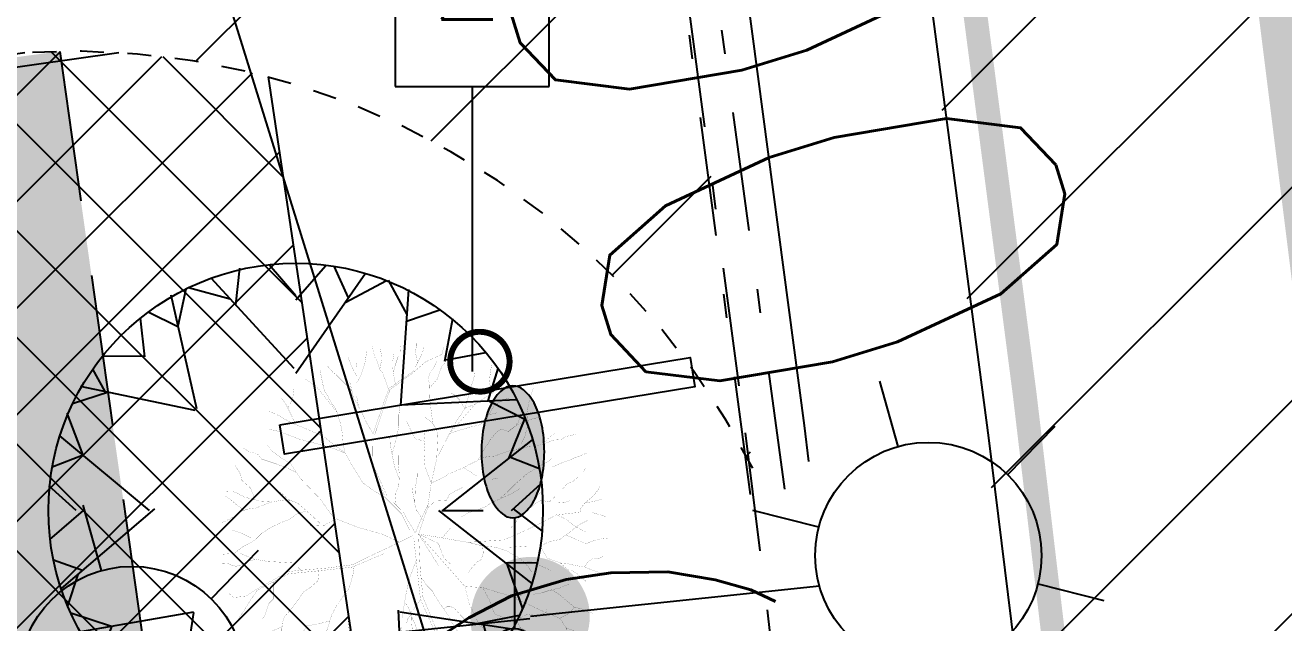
# Model space of a CAD drawing. Extents: x 352140 to 354978, y 6304672 to 6307963.
# Drawn here: x 352706.62 to 352711.91, y 6306050.21 to 6306052.72 of the extents above; entities that cross this region are included whole.
import ezdxf

# ---------------------------------------------------------------- set-up
doc = ezdxf.new("R2010")
doc.units = 0
for name, pattern in [('1-1', [2, 1, -1]), ('3-5', [8, 3, -5]), ('DASHDOT', [1, 0.5, -0.25, 0, -0.25]), ('DASHED', [19.049999999999997, 12.7, -6.35]), ('HIDDEN', [9.524999999999999, 6.35, -3.175]), ('JPG_DASHDOT', [1, 0.5, -0.25, 0, -0.25])]:
    doc.linetypes.add(name, pattern=pattern)
doc.layers.get('0').update_dxf_attribs({"linetype": 'CONTINUOUS'})
for name, color, linetype in [('00_Demarcacion Existente', 252, 'CONTINUOUS'), ('01_Dem Ext_Vereda HC', 1, 'CONTINUOUS'), ('02_Geo ext_Acotamiento', 7, 'CONTINUOUS'), ('03_Pav ext_Vereda HC', 42, 'CONTINUOUS'), ('03_S2_Pav ext_Borde vereda', 7, 'CONTINUOUS'), ('03_S3_Pav ext_Cota', 2, 'CONTINUOUS'), ('2-ACHURADO PAVIMENTO HORMIGON 3', 8, 'CONTINUOUS'), ('LE_proyección abajo', 4, 'HIDDEN'), ('Lot_ARBOL', 252, 'CONTINUOUS'), ('Lot_ET 2_ 3-PAV EXT SOLERAS PLINTO 15', 1, 'CONTINUOUS'), ('Lot_ET1_ 8-DEM EXT DEMARCACION CICLOVIA', 210, 'CONTINUOUS'), ('Lot_EXISTENTE', 252, 'CONTINUOUS'), ('Lot_jpg-SOLERAS', 7, 'DASHDOT'), ('Lot_SOLERAS', 2, 'DASHDOT'), ('Lot_TOPO-HATCH HORMIGON', 250, 'CONTINUOUS'), ('TOP-URB-SOLERAS', 2, 'JPG_DASHDOT'), ('Z-LIQU', 253, 'CONTINUOUS'), ('Z-LIQUIDAMBAR', 253, 'CONTINUOUS'), ('Z-LUM', 253, 'CONTINUOUS'), ('Z-Z', 253, 'CONTINUOUS')]:
    doc.layers.add(name, color=color, linetype=linetype)
doc.styles.add('JPG_2MM', font='simplex.shx', dxfattribs={"height": 1})
doc.styles.add('ROMANS', font='romans.shx', dxfattribs={"width": 0.75})
doc.dimstyles.new('Principal', dxfattribs={"dimscale": 0, "dimtxt": 2, "dimasz": 2, "dimexe": 1, "dimexo": 1, "dimtad": 1, "dimrnd": 0.05, "dimzin": 1, "dimtxsty": 'ROMANS', "dimcen": 2.5, "dimclrt": 2, "dimaunit": 2, "dimadec": 0, "dimazin": 0, "dimtfac": 1, "dimtmove": 0, "dimatfit": 3, "dimfxl": 1, "dimfxlon": 1, "dimarcsym": 0})

# ---------------------------------------------------------------- blocks, each defined once
blk = doc.blocks.new('Z')
for p, q in [((0.8098501961303555, 5.399038457788265), (-0.8098501961303555, 5.399038457788265)), ((-0.8098501961303555, 5.399038457788265), (-0.8098501961303555, 3)), ((0.8098501961303555, 3), (0.8098501961303555, 5.399038457788265)), ((-0.8098501961303555, 3), (0.8098501961303555, 3)), ((0, 3), (0, 0))]:
    blk.add_line(p, q)
at = {"style": 'ROMANS'}
blk.add_text('Z', height=0.9, rotation=359.9999999999772, dxfattribs=at).set_placement((-0.4369630977835186, 3.705847114517383))
blk = doc.blocks.new('LUM')
blk.add_hatch(color=256).paths.add_polyline_path([(0.3204053159853828, 2.089665035224243, 0.04871405071057859), (0.2929218240355723, 2.371085607001601, 0.06248870065298349), (0.2235772402154219, 2.580678380022271, 0.102973750598541), (0.1005806184099824, 2.742621493481837, 0.1809406009640845), (-0.0101864135269949, 2.784062766743801, 0.1809406009643186), (-0.1209534454642339, 2.742621493481666, 0.1029737505982769), (-0.2439500672694105, 2.580678380022275, 0.0624887006529927), (-0.3132946510896513, 2.371085607001325, 0.04871405071057102), (-0.3407781430394294, 2.089665035224243, 0.04871405071101282), (-0.3132946510892106, 1.808244463445209, 0.0624887006525511), (-0.2439500672694089, 1.598651690426208, 0.1029737505986113), (-0.1209534454639079, 1.436708576966614, 0.1809406009639757), (-0.0101864135269949, 1.395267303704685, 0.1809406009641173), (0.1005806184100136, 1.436708576966668, 0.1029737505985042), (0.2235772402154187, 1.598651690426207, 0.06248870065271414), (0.292921824035302, 1.808244463445683, 0.04871405071085048)])
at = {"layer": 'Z-LUM'}
blk.add_lwpolyline([(-0.3407781430394294, 2.089665035224243, 0.04871405071073633), (-0.3132946510895209, 1.808244463446783, 0.06248870065300504), (-0.2439500672694095, 1.598651690426209, 0.1029737505984953), (-0.1209534454640817, 1.436708576966765, 0.1809406009643281), (-0.0101864135269949, 1.395267303704685, 0.1809406009642764), (0.1005806184100919, 1.436708576966737, 0.1029737505984524), (0.2235772402154197, 1.598651690426209, 0.06248870065296548), (0.2929218240354743, 1.808244463446556, 0.04871405071069716), (0.3204053159853828, 2.089665035224243, 0.04871405071061646), (0.2929218240355311, 2.371085607001817, 0.06248870065292323), (0.2235772402154197, 2.580678380022277, 0.1029737505984261), (0.1005806184101488, 2.742621493481693, 0.1809406009644219), (-0.0101864135269949, 2.784062766743801, 0.180940600964125), (-0.1209534454641386, 2.742621493481749, 0.1029737505983399), (-0.2439500672694095, 2.580678380022277, 0.06248870065280226), (-0.3132946510895209, 2.371085607001987, 0.04871405071068735)], format="xyb", close=True, dxfattribs=at)
blk.add_lwpolyline([(0.006343172948604092, 1.395154062065473), (0.006343172948604092, 0.2300548864245116)], dxfattribs=at)
blk.add_circle((0, 0), 0.2301423181660601, dxfattribs=at)
blk = doc.blocks.new('LIQU')
at = {"layer": 'Z-LIQUIDAMBAR', "color": 9, "linetype": 'Continuous', "true_color": 0xbdbdbd}
for p, q in [((-0.6311246397672221, 2.162857381626964), (-0.5860171573003754, 2.550462940707803)), ((2.602115273475647e-06, 2.257812222465873), (-0.2800958309089765, 2.585624020546675)), ((2.602115273475647e-06, 2.215682892128825), (0.314958008704707, 2.574733840301633)), ((0.5539338118396699, 2.235580937936902), (0.4033063846873119, 2.569296613335609)), ((-0.01625664508901536, 1.492253880947828), (-0.8889917900087312, 2.444098835811019)), ((2.602115273475647e-06, 1.442611007019877), (0.734971955884248, 2.494743168354034)), ((0.521493965992704, 2.189146921038628), (0.9549882500432432, 2.419072913005948)), ((1.170720827649347, 2.060850396752357), (0.977177586988546, 2.423267494887114)), ((-1.040583970956504, 1.06972842849791), (-1.309409465873614, 2.265865817666054)), ((-1.236738338717259, 1.942516006529331), (-1.150618334184401, 2.332381397485733)), ((-0.6876833301503211, 2.224543945863843), (-1.127721161581576, 2.343533741310239)), ((1.10445168078877, 1.104449078440666), (1.189056392642669, 2.325538985431194)), ((-1.588396334787831, 1.61580004170537), (-1.633199710049666, 2.024000996723771)), ((-1.233786401920952, 1.929360749199986), (-1.552170878974721, 2.086788641288877)), ((1.165797437424771, 1.989867588505149), (1.517423974233679, 2.112197319045663)), ((1.570144622237422, 1.570142019540071), (1.651629614061676, 2.020016144961119)), ((-1.593508481164463, 1.620912188664079), (-2.03329463780392, 1.621614780277014)), ((1.585470575024374, 1.585467971861362), (2.000964860548265, 1.661342710256577)), ((-2.004095106152818, 1.250635491684079), (-2.133099464932457, 1.48788627423346)), ((2.025241001858376, 1.152293525636196), (2.129948246409185, 1.492400692775846)), ((-1.968624675180763, 1.243195354938507), (-2.34690777817741, 1.12068210914731)), ((-1.058279862278141, 1.052084969356656), (-2.264783112681471, 1.305364295840263)), ((1.10479249060154, 1.109398685395718), (2.324613537522964, 1.166240509599447)), ((2.03258151980117, 1.152634333819151), (2.418226113542914, 0.9571406152099371)), ((2.060711432946846, 1.153945142403245), (2.096145161427557, 1.155596759170294)), ((-2.234671259648167, 0.5811016112565994), (-2.404121871921234, 1.023362571373582)), ((2.24324914009776, 0.5472146365791559), (2.412872778833844, 0.9705580323934555)), ((-1.536614224198274, 0), (-2.479488017852418, 0.7848953604698181)), ((1.548170257708989, 0), (2.492281452636234, 0.743274625390768)), ((-2.236412011086941, 0.5825487431138754), (-2.560574524337426, 0.4553637839853764)), ((2.258171364315785, 0.5589594636112452), (2.56320658524055, 0.4403366968035698)), ((2.270471974974498, 0), (2.582596038933843, 0.2835851795971394)), ((-2.308244221727364, 0), (-2.59627041418571, 0.2602423317730427)), ((-2.234257044736296, 0), (-2.588458005920984, -0.3044165205210447)), ((-1.484260602039285, 0.0155461672693491), (-2.467066812794656, -0.8230975158512592)), ((1.5023601828143, 0), (2.484254072071053, -0.769690003246069)), ((1.537599911913276, 0), (1.972740569268353, 0)), ((2.288555865176022, 0.01642703078687191), (2.591677308198996, -0.2170800864696503)), ((-2.243348800344393, -0.6321968603879213), (-2.54726721404586, -0.5247316788882017)), ((2.205744336941279, -0.5513725150376558), (2.542196974274702, -0.5487928465008736)), ((2.219203700660728, -0.5619218870997429), (2.384999783709645, -1.037162745371461)), ((-2.292126541840844, -0.6738175973296165), (-2.398684645420872, -1.005095168948174)), ((1.078665490145795, -1.051256541162729), (1.134673641528934, -2.340178078040481)), ((-1.937946553574875, -1.221441205590963), (-2.366748149390332, -1.080508504062891)), ((-1.075194512843154, -1.071374803781509), (-2.26491419330705, -1.278314488008618)), ((-1.075876132352278, -1.075878735631704), (-1.257417626329698, -2.276582976803184)), ((1.094232631265186, -1.066823681816459), (2.272050186409615, -1.244846969842911)), ((1.910576869151555, -1.190212544053793), (2.35490890359506, -1.103788433596492)), ((-1.937909850967117, -1.221435962244868), (-2.064502325141802, -1.577896753326058)), ((1.976720178616233, -1.200206136330962), (2.06782649201341, -1.57735145650804)), ((2.602115273475647e-06, -1.433519253507257), (-0.7382909577572718, -2.483344392850995)), ((2.602115273475647e-06, -1.417034547775984), (0.8470354479504749, -2.444927267730236)), ((1.584941009175964, -1.55753206089139), (2.039324309793301, -1.595629347488284)), ((1.585161224589683, -1.56724775955081), (1.590158020029776, -2.057992840185761)), ((-1.631018527667038, -1.612633131444454), (-2.003717593848705, -1.653567004948854)), ((-1.630079989903606, -1.630082592368126), (-1.607691410346888, -2.044318502768874)), ((-1.209562692907639, -1.960054602473974), (-1.51318224251736, -2.107473174110055)), ((-1.205436273128726, -1.932768847793341), (-1.057530080783181, -2.376031264662743)), ((1.121340115088969, -2.033491238951683), (0.9914444078458473, -2.389988735318184)), ((1.119662282522768, -1.99479098059237), (1.43658389931079, -2.152365684509277)), ((-0.5401494069956243, -2.201589100062847), (-0.9968449707375839, -2.392442565411329)), ((-0.5611695043044165, -2.231480736285448), (-0.4472551530925557, -2.550861425697803)), ((2.602115273475647e-06, -2.245065938681364), (-0.2381237982772291, -2.578194370493293)), ((2.602115273475647e-06, -2.22674085944891), (0.2781767708947882, -2.573071736842394)), ((0.6226882482878864, -2.17267794534564), (0.504448234802112, -2.551364775747061)), ((0.6684039450483397, -2.22815128788352), (0.9819803830469027, -2.39388969540596))]:
    blk.add_line(p, q, dxfattribs=at)
blk.add_circle((2.602115273475647e-06, 0), 2.600755975387948, dxfattribs=at)
blk = doc.blocks.new('Lot_LET-TRANS')
blk.add_lwpolyline([(0.5605707543754761, -0.6810032520742482), (-0.3472007289910835, 0.8151421065011561), (-0.2403332033786683, 0.8799829267414623), (0.6674382799878913, -0.6161624318337147)], close=True)
at = {"const_width": 0.025}
blk.add_lwpolyline([(-0.1082411923800919, -0.0645046065950794, 0.9920949856396705), (0.1072037392552829, 0.06621448700647647, 0.9920949856396705)], format="xyb", close=True, dxfattribs=at)
blk = doc.blocks.new('Lot_LUMIN')
for p, q in [((0, 0.03750406878828016), (0, 0.06000000000062755)), ((-0.03247593846754171, 0.01875000818984063), (-0.05196151288691908, 0.03000001963812338)), ((0.03247066925393938, 0.01874694635921514), (0.05196152649006081, 0.02999999607277459)), ((-0.03247597248991951, -0.01874998854179921), (-0.05196154009900056, -0.02999997250731212)), ((0.03248120682548006, -0.01875306951990297), (0.05196149928377736, -0.03000004320631433)), ((0, -0.03750406878828016), (0, -0.06000000000051386))]:
    blk.add_line(p, q)
blk.add_circle((0, 0), 0.03750000000000001)
blk = doc.blocks.new('Lot_LUZ')
blk.add_line((0, 0), (1.222529417375085, 0))
at = {"const_width": 0.25}
blk.add_lwpolyline([(-0.125, 0, 1), (0.125, 0, 1)], format="xyb", close=True, dxfattribs=at)
at = {"xscale": 12.69999999999999, "yscale": 12.69999999999999, "zscale": 12.69999999999999, "rotation": 9.540000000000001}
blk.add_blockref('Lot_LUMIN', (1.692192944754197, 0.07893182849693403), dxfattribs=at)
blk = doc.blocks.new('Lot_Arbol-Existente')
at = {"const_width": 0.001}
for points in [[(-0.1955118868893351, 1.349056812529852), (-0.2133289901942135, 1.417583720541643), (-0.2472340806564262, 1.478581794343427), (-0.2540150891235271, 1.512469617012584), (-0.2472340806564262, 1.546357422175333), (-0.2268910311919399, 1.587022798874386), (-0.2286092548686156, 1.627573649325086)], [(0.211671968951805, 0.9194971867818822), (0.1867509906307987, 0.9973747929702768), (0.1392838832346115, 1.065150438309047), (0.1257218422368851, 1.1058158150081), (0.07825473484081158, 1.207479265509392), (0.02400659491399892, 1.295587590444029), (-0.02346053654582647, 1.343030521172977), (-0.0641466354751401, 1.404028594974989), (-0.09127069340661365, 1.458249097240696), (-0.1455188333334263, 1.526024742579011), (-0.1540232859114212, 1.635364195226202)], [(-0.03179953103017397, 1.355532643872721), (0.02400659491399892, 1.465026668776773), (0.05113065284569984, 1.546357422175333), (0.05113065284569984, 1.60735549597689), (0.05072531944847469, 1.639039569650777), (0.05072531944847469, 1.639039569650777)], [(0.2888871749830741, 1.207853578948061), (0.2342181220905104, 1.349808092709509), (0.2274370895597713, 1.41080616651152), (0.2003130316282977, 1.492136919909854), (0.1664079411661987, 1.526024742579011), (0.1257218422368851, 1.600577924440813), (0.111654218360286, 1.635141748210344)], [(0.2172666066581996, 1.441302084154358), (0.2613421800220976, 1.505692045476053), (0.3020282789514113, 1.553134993711637), (0.3338471162153382, 1.601131367505559), (0.3259162107709699, 1.589168180445085)], [(0.2937618723484547, 1.035832540454066), (0.3020282789514113, 1.119370940574299), (0.2884662620172094, 1.200701693972633), (0.2952472704840829, 1.315920270040351), (0.329152360946523, 1.444693971674269), (0.3562764188782239, 1.492136919909854), (0.3766194683425965, 1.539579868145438), (0.3775464195591667, 1.590671980942716)], [(-0.02254061811936481, 0.01562637144161272), (-0.1490933020016882, 0.26860285640646), (-0.2615846059741216, 0.5356335973438036), (-0.2897074139197002, 0.7886100823086508), (-0.3178302459286897, 1.0696950792194), (-0.4584443578468154, 1.336725820156971), (-0.6974883457015721, 1.491322565831751)], [(0.002993332574078522, 0.02840653275893601), (-0.07251775118004389, 0.1793518062722796), (-0.1791216638526976, 0.4057697077896592), (-0.2413072494989592, 0.5300775656778569), (-0.2679582216514973, 0.7342976354291295), (-0.2901673851645228, 0.9917925014181037), (-0.2990510265063904, 1.071704713281633), (-0.4545150507809694, 1.351397411036487), (-0.5078169950852498, 1.431309605392926), (-0.5167006604905282, 1.533419649022107), (-0.4811660229332801, 1.573375746200327)], [(0.3044704462522532, 1.35095048138237), (0.4037435503374809, 1.390473469408562), (0.4037435503374809, 1.390473469408562), (0.4715537071987228, 1.465026668776773), (0.5122398061279227, 1.471804222806895), (0.5122398061279227, 1.471804222806895), (0.5529259050572364, 1.492136919909854), (0.592589044495412, 1.519771912238411)], [(-0.3058045502064033, 0.9494994088868225), (-0.2268910311919399, 1.024485044103358), (-0.2133289901942135, 1.248144642208217), (-0.1929859407296135, 1.363363218275708), (-0.1590808743309253, 1.444693971674269), (-0.1455188333334263, 1.478581794343427)], [(0.5346678513807319, 1.001023276501883), (0.5800499870521207, 1.099038243471568), (0.6071740449839353, 1.173591442840006), (0.6478601439131353, 1.295587590444029), (0.6953272753726196, 1.336252967143082), (0.7088892923069352, 1.404028594974989), (0.7421956015356272, 1.449508104387405)], [(-0.8439635717239753, 0.9702645418376505), (-0.8439635717239753, 1.017707490073462), (-0.8575256127217017, 1.051595312742847), (-0.8643066211885753, 1.078705563875246), (-0.8846496706532889, 1.139703620170621), (-0.9049927201175478, 1.207479265509392), (-0.9388978105798742, 1.302365144473924), (-0.9672078718012926, 1.337913061062864)], [(-0.763633560537869, 1.124584312140996), (-0.7964964643275607, 1.200701693972633), (-0.8100584812616489, 1.221034391075364), (-0.823620522259148, 1.248144642208217), (-0.8439635717239753, 1.309142716010228), (-0.8643066211885753, 1.349808092709509), (-0.8643066211885753, 1.349808092709509)], [(-0.3831619924715142, 1.193762176384325), (-0.5252557887571356, 1.193924139942965), (-0.565941887686563, 1.23458951664179), (-0.6676571350094491, 1.268477321804539), (-0.7015622254717755, 1.288810018907498)], [(-0.6771002580575214, 0.7110603853575412), (-0.7157152401935036, 0.7232483802531533), (-0.7422483244008617, 0.83471328617361), (-0.75581034133495, 0.9160440395723981), (-0.8439635717239753, 0.9702645418376505), (-0.9253357695824889, 1.010929918536931), (-1.0473940904335, 1.078705563875246), (-1.108423238827299, 1.173591442840006), (-1.108423238827299, 1.173591442840006), (-1.131677734767322, 1.203335580887369)], [(0.1418947103894652, 0.6793458611666665), (0.3155903199487966, 0.8076030350412111), (0.4783347156657101, 0.9634869878077552), (0.6003930365168344, 1.044817741206089), (0.654641176443647, 1.126148494604422), (0.715670324837447, 1.207479265509392), (0.7699184647641459, 1.248144642208217)], [(0.6978310462872059, 0.5939935033891288), (0.7427943827690342, 0.7059395845401468), (0.8173855721603331, 0.9838196674040773), (0.8512906626224321, 1.07192799233917), (0.8851957290213477, 1.166813888809884), (0.8987577700189604, 1.23458951664179)], [(0.8511690531524891, 0.7893944697668758), (0.8784147205542467, 0.8686010913365863), (0.9123198110164594, 0.9431542907050243), (0.9462249014782174, 1.031262615639889), (0.986911000407872, 1.1058158150081), (1.014035058339573, 1.153258745737276), (1.052239749863588, 1.234513351569831), (1.048880878701652, 1.227369628079032)], [(-0.2929811000193467, 0.8213302595247569), (-0.369292377444026, 0.8143805890711064), (-0.4235405173708386, 0.8753786628731177), (-0.471007648830664, 0.9431542907050243), (-0.5455988382217356, 0.9973747929702768), (-0.6269710360801355, 1.058372866772743), (-0.6812191760070618, 1.1058158150081), (-0.7219052749362618, 1.119370940574299), (-0.7761534148630744, 1.126148494604422), (-0.8812601981126136, 1.129540382981986), (-0.9728029010419732, 1.153258745737276)], [(0.09074902653458139, 0.7872141133070727), (0.1664079411661987, 0.8686010913365863), (0.274904221019824, 0.9905972389406088), (0.308809311481582, 1.07192799233917), (0.3630574273452112, 1.132926066140953), (0.3766194683425965, 1.160036317273807)], [(0.9376605850122814, 1.00900673701608), (1.027597099336845, 1.051595312742847), (1.108969297195358, 1.092260689441673), (1.160778540082788, 1.129445961662441)], [(1.027597099336845, 1.051595312742847), (1.076430364215184, 1.075999509310805), (1.149655396124672, 1.038040169669785), (1.210684544518472, 1.024485044103358), (1.246804399314897, 1.030319200056738), (1.23605207783578, 1.028582462167378)], [(-1.052626344870077, 0.8330379876342704), (-1.094861197829573, 0.8618235373066909), (-1.149109337756386, 0.9499318622413284), (-1.176233395688087, 0.9702645418376505), (-1.2169194946174, 0.9973747929702768), (-1.290624172235994, 1.031895238182642)], [(-0.2542119007041492, 0.5181323427457301), (-0.3353873110453378, 0.5297229346706445), (-0.4438835668353249, 0.563610739833166), (-0.5184747562267376, 0.617831259605282), (-0.5727228961534365, 0.6584966363045623), (-0.6608761265424619, 0.7059395845401468), (-0.7897154317971626, 0.7466049612391998), (-0.9185547611152742, 0.8076030350412111), (-1.013488999971173, 0.8279357146375332), (-1.169452387220872, 0.8482684117402641), (-1.325415774470912, 0.8889337884395445), (-1.375625986985369, 0.9156254238237125)], [(-0.05102854095741804, 0.1363952685906042), (0.0172255864466706, 0.2857306569694629), (0.07147370231007244, 0.4822799864348326), (0.1460648917015988, 0.6720517618709891), (0.09181675177489979, 0.766937640835522), (0.08503574330779884, 0.8957113424694398)], [(0.3209002407515982, 0.253314671705084), (0.3562764188782239, 0.3128409081020891), (0.4444296492670219, 0.441614609736007), (0.5393638881229208, 0.5026126835380182), (0.6207360859813207, 0.5500556142669666), (0.6953272753726196, 0.5907210084726557), (0.7834804816982341, 0.7059395845401468), (0.8309476131579459, 0.766937640835522), (0.8919767615516321, 0.83471328617361), (0.9462249014782174, 0.8889337884395445)], [(1.04131684061656, 0.6613337535177379), (1.258151675978183, 0.83471328617361), (1.321533340730866, 0.9290285297863647), (1.32165760402313, 0.9288456492254227)], [(-0.8418941646982603, 0.7713086151406969), (-1.020270008438274, 0.7398273897028957), (-1.020270008438274, 0.7398273897028957), (-1.135547296759114, 0.7194947101065736), (-1.244043576612512, 0.726272264136469), (-1.305072725006085, 0.733049835672773), (-1.393225931331585, 0.733049835672773), (-1.427131021793798, 0.7398273897028957), (-1.474058923262874, 0.7463335080988145)], [(0.6986954857846968, 0.5961457149842317), (0.7834804816982341, 0.6110536880687505), (0.8648526795564067, 0.617831259605282), (0.9394438689480467, 0.6313863851719361), (1.054721157268659, 0.6652741903344577), (1.129312346659844, 0.7127171385700422), (1.22424658551563, 0.766937640835522), (1.271713716975682, 0.7804927664019488), (1.39744200009261, 0.8058716964540054)], [(1.225490133904714, 0.53788660449095), (1.27849472544267, 0.5907210084726557), (1.353085914834082, 0.6652741903344577), (1.386990981232771, 0.7059395845401468), (1.431326139217617, 0.7416496228863707), (1.428605281543128, 0.7470728066780339)], [(-1.204359099495036, 0.7237932511400231), (-1.264386626076771, 0.6991620130036154), (-1.345758823935284, 0.6720517618709891), (-1.427131021793798, 0.6517190647682582), (-1.517533620335598, 0.6526775727220411), (-1.549189342645036, 0.6381639392016041)], [(-0.4769506887646457, 0.5876473124233144), (-0.5591608551560512, 0.5771658829064563), (-0.7015622254717755, 0.5703883113699248), (-0.7015622254717755, 0.5703883113699248), (-0.8846496706532889, 0.5500556142669666), (-0.9117737526480596, 0.563610739833166), (-1.020270008438274, 0.5500556142669666), (-1.142328305225988, 0.5365004887005398), (-1.305072725006085, 0.4890575579715915), (-1.305072725006085, 0.4890575579715915), (-1.427131021793798, 0.5093902375679136), (-1.53562730164731, 0.5093902375679136)], [(-1.108836299300492, 0.5402199273439692), (-1.170969908233133, 0.5281509453534454), (-1.188932759135355, 0.5229144506572538), (-1.223700527147798, 0.4755024324049373), (-1.264386626076771, 0.441614609736007), (-1.332196782937899, 0.414504358602926), (-1.380314250095807, 0.3838154380587184), (-1.427131021793798, 0.3602838563376736), (-1.467817120723225, 0.3196184621319844)], [(0.8632888735777442, 0.3592199283032187), (0.9465139987599969, 0.4101698668071094), (1.013483116909129, 0.4410629420508485), (1.12166399822172, 0.4977002641708168), (1.162875761385408, 0.5234444935406373), (1.296813973620146, 0.554337568784149)], [(1.348328683590694, 0.4977002641708168), (1.425600748546344, 0.5388910311626205), (1.505312823877262, 0.5692527522321598)], [(-1.381506530797651, 0.3840321059356029), (-1.447474071258284, 0.4280594841695802), (-1.494941202718337, 0.4551697353022064), (-1.51528425218271, 0.4755024324049373), (-1.542408310114411, 0.4822799864348326), (-1.575880189845861, 0.4930931081228209)], [(1.091245638475812, 0.4817749507660665), (1.183481630935717, 0.4977002641708168), (1.353480144962418, 0.4977002641708168), (1.425600748546344, 0.4977002641708168), (1.461661026275351, 0.5028491100449628)], [(1.291662512248422, 0.4977002641708168), (1.348328683590694, 0.4616583430531591), (1.441055156724929, 0.4307652503030113), (1.497721328067428, 0.4204675585549467), (1.553008407569791, 0.4137263304694443)], [(-0.2059762502179865, -0.004213197504213895), (-0.3625113689770387, 0.05529350483425333), (-0.4913506982950366, 0.08240375596687954), (-0.6947811929412637, 0.1162915786362646), (-0.769372382332449, 0.1162915786362646), (-0.8778686621859606, 0.1298467042029188), (-0.9388978105798742, 0.1366242582323594), (-0.9660218685116888, 0.1705120809017444), (-1.027051016905489, 0.2315101547037557), (-1.155890346223373, 0.2925082109993582), (-1.264386626076771, 0.3467287307712468), (-1.325415774470912, 0.3738389819041004), (-1.400006963861983, 0.3873941074705272), (-1.53562730164731, 0.3873941074705272), (-1.598225250068708, 0.4131892600098581)], [(0.002993332574078522, 0.02840653275893601), (0.1876314932634386, 0.1201138100825574), (0.3234095423504186, 0.2558226950886819), (0.5788015555503989, 0.3624511022355819), (0.8632888735777442, 0.3592199283032187), (1.241527691949045, 0.2267422172296847), (1.383771350962434, 0.02317888972038418), (1.542179046823662, -0.0576002134994269), (1.60036965647771, -0.07052487421606202)], [(0.02525976815331887, 0.002912693252710596), (0.2037955541741212, 0.1071891493661496), (0.3331079692717367, 0.2396668604396837), (0.572335921560807, 0.3462952850929923), (0.8471248126668343, 0.3462952850929923), (1.231829265027841, 0.2170487129387766), (1.374072924041343, 0.02317888972038418), (1.46459160739073, -0.08021836100078872), (1.529247826970959, -0.2191584024326403), (1.590671205493322, -0.238545393507593)], [(1.234475662624845, 0.229212182388892), (1.368934577204413, 0.2762998565779071), (1.404994854932852, 0.3020440859477276), (1.48226691988873, 0.3277883328239568), (1.502872789438925, 0.34323487044594), (1.565848430338974, 0.3589316881273135), (1.595599262573273, 0.3638302539416145)], [(0.4829925232955929, 0.1392771750413431), (0.5859111011563982, 0.1784717849727713), (0.6889404970339683, 0.1990671684689005), (0.7713640233616843, 0.2145137060906563), (0.8589390110605564, 0.219662551964575)], [(1.404994854932852, 0.3020440859477276), (1.48226691988873, 0.2865975483257444), (1.508024250810649, 0.2865975483257444), (1.577908429458034, 0.2974084784618753), (1.578215881759775, 0.2956566159195972)], [(-0.9329429231652284, 0.1359629419230259), (-1.094861197829573, 0.1230691326661599), (-1.223700527147798, 0.1366242582323594), (-1.311853733473185, 0.1162915786362646), (-1.447474071258284, 0.08240375596687954), (-1.481379161720611, 0.08918130999700224), (-1.569532392109295, 0.08918130999700224), (-1.664466606902124, 0.09595888153330634), (-1.664466606902124, 0.09595888153330634)], [(-1.223700527147798, 0.1366242582323594), (-1.230481535615013, 0.08240375596687954), (-1.271167634544099, 0.06207105886414865), (-1.311853733473185, 0.02818325370139974), (-1.386444922864712, -0.01925969453418475), (-1.406787972329312, -0.03959239163691564), (-1.454255103788796, -0.1344782706014485), (-1.501722211185211, -0.1819212188370329), (-1.562751359579124, -0.2090314699701139), (-1.650904589968036, -0.256474418205471)], [(-0.8559865728806244, 0.01935774212597607), (-0.9108234662536461, 0.03970971554190328), (-0.9272086213733246, 0.05335706582764033), (-0.9545171971971058, 0.06700439860696861), (-0.9982109522035216, 0.07792226132937685), (-1.033712093555323, 0.09156961161534127), (-1.061020693442515, 0.1079464144520443), (-1.172985900039976, 0.1679947031905158)], [(0.259795885744893, 0.1645602512842288), (0.354094930352403, 0.17332293909908), (0.4262155098730318, 0.1424298463487048), (0.5189419830073803, 0.1372810004745588), (0.6013655093347552, 0.1475786922228508), (0.6786375502273359, 0.1475786922228508)], [(0.6889404970339683, 0.1990671684689005), (0.8434846028821994, 0.157876383970688), (0.925908129209688, 0.1424298463487048), (1.018634602344036, 0.1424298463487048), (1.090755181864779, 0.1321321546008676)], [(1.280404341182816, 0.1711062744025185), (1.312268405861914, 0.1784717849727713), (1.379237499947635, 0.1887694767210633), (1.425600748546344, 0.1939183225945271), (1.47196397308187, 0.1939183225945271), (1.533781605795866, 0.1836206308469173), (1.554387499409358, 0.1836206308469173)], [(1.379237499947635, 0.1887694767210633), (1.435903671289907, 0.17332293909908), (1.513175736245785, 0.1475786922228508), (1.544084552602726, 0.1321321546008676), (1.598616516627885, 0.1282667469110947)], [(-1.434709055640724, 0.08559338513828152), (-1.562751359579124, 0.007850556598896219), (-1.647362166231346, -0.01253826099400612), (-1.644288509056537, -0.01179759632077548)], [(-0.02254061811936481, 0.01562637144161272), (-0.5319973814304149, -0.03947416963023898), (-0.8124108196877842, -0.1647014736599886), (-0.9138369697293456, -0.3137815950040022), (-1.051060553350453, -0.5284569683390146), (-1.253912853433576, -0.689463507093933), (-1.41500142485927, -0.8206540110757032)], [(-0.6666340867598137, 0.03656491831338826), (-0.7305868080654818, 0.03425079293378985), (-0.8179742699519466, 0.02606238276234762), (-0.8643988801343312, 0.01787397259067802), (-0.9490554868449408, -0.001232300302945077), (-0.9599789316123406, -0.006691222911058503), (-1.047366393498805, -0.01487963308250073), (-1.153869889744215, -0.03944484609064602)], [(-0.5584284968381326, 0.09357769793678017), (-0.5862849371511629, 0.06884863040068012), (-0.6337520445472364, 0.04851593329772186), (-0.7083432339386491, 0.02140568216532301), (-0.73546729187035, 0.007850556598896219), (-0.8439635717239753, -0.02603726607048884), (-0.8439635717239753, -0.02603726607048884)], [(-0.5336269142617311, -0.04020188797539959), (-0.5640044257573891, -0.01760910313964814), (-0.6213524566439901, 0.01787397259067802), (-0.6466766989366306, 0.04381845321790934), (-0.6615930279955364, 0.03839709675389713), (-0.6950856426502696, 0.06700439860696861), (-0.7278559528893993, 0.07519280877863821)], [(0.02525976815331887, 0.002912693252710596), (0.1062213475238423, -0.02949828982468716), (0.1988184707416849, -0.07136612833119216), (0.2640929529571849, -0.1037318784572108)], [(0.1325402453381912, -0.0636429668998062), (0.2150052326825289, -0.006886701502480719), (0.2716714040250281, 0.008559836119502506), (0.3643978771591492, 0.02400637374148573), (0.4159125871298102, 0.02915521961517697), (0.436518456679778, 0.02915521961517697)], [(0.2716714040250281, 0.008559836119502506), (0.4004581789512258, 0.003410990245356516), (0.4983360893937743, -0.01203554737617196), (0.5292449298140127, -0.01203554737617196)], [(0.7971213783466737, -0.07897054373756873), (0.8177272478969826, -0.001737855628334728), (0.8434846028821994, 0.01885752786733974), (0.9207566678380772, 0.05489946649186095), (0.9619684310018783, 0.07549484998730804)], [(1.459837851839893, -0.01561078961003659), (1.549236013974223, 0.003410990245356516), (1.602367755393743, -0.006980871094583563), (1.62135661755849, -0.006886701502480719)], [(-0.8011136142728219, -0.1596563567570684), (-0.8982117116506743, -0.1751436473007288), (-0.9592408600444742, -0.1615885217345294), (-1.067737139897872, -0.1480333961681026), (-1.067737139897872, -0.1480333961681026), (-1.169452387220872, -0.1344782706014485), (-1.237262544081887, -0.1073680194688222), (-1.379663914397497, -0.0870353223656366), (-1.501722211185211, -0.08025776833596865), (-1.64330667098136, -0.1025079234038913), (-1.64438620161468, -0.08662436461895595)], [(0.01762193415152069, -0.02359086007777478), (-0.2764302591143633, -0.03785796117995233), (-0.5133849211358665, -0.06068532994595444), (-0.7903078237461614, -0.1748221912828285), (-1.041536874594499, -0.5457669774978058), (-1.232813540496295, -0.6969983087030869), (-1.261362294087007, -0.8282557053676101), (-1.227103784965379, -0.9138583469934929), (-1.261362294087007, -1.03370204176872)], [(0.01762193415152069, -0.02359086007777478), (-0.4237770602604769, -0.4136455780637789), (-0.4340800070673367, -0.5629621259149644), (-0.5010491252163547, -0.784362516001238), (-0.6452902842577259, -1.098442166832001), (-0.6916535087933653, -1.211716793565529), (-0.7740770351207402, -1.268354098178861), (-0.7946829287342325, -1.324991402792421), (-0.8410461532695308, -1.391926416660453)], [(-0.3490949622449762, -0.04485822005017326), (-0.4167595089037377, -0.09381289390239544), (-0.4642266162999249, -0.1412558421382073), (-0.5049127152293522, -0.1615885217345294), (-0.6134089950827502, -0.2361417211027401), (-0.5930659456183776, -0.2632519722353663), (-0.5930659456183776, -0.2903622233684473), (-0.6066279866156492, -0.3242500460373776), (-0.6676571350094491, -0.3784705483028574), (-0.71512424240575, -0.4259134965386693), (-0.7490293328680764, -0.4530237476712955)], [(0.01762193415152069, -0.02359086007777478), (-0.2486270848620507, -0.1922451704708692)], [(0.01762193415152069, -0.02359086007777478), (-0.06317416265699194, -0.1922451704708692), (-0.09408297901393325, -0.2025428622189338), (-0.1868094280848709, -0.2385847833363641), (-0.1868094280848709, -0.2385847833363641), (-0.2383241380553045, -0.2952221054565598)], [(0.01762193415152069, -0.02359086007777478), (-0.0528712158501321, -0.4393898074338267), (-0.0322653222366398, -0.743171749009889), (0.03985525728387529, -0.907934834482603), (0.117127298176456, -1.067549074081626), (0.1789449549539768, -1.185972546688845), (0.1892478776973121, -1.283800635800844), (0.1995508245039446, -1.381628724912389), (0.1995508245039446, -1.47945679651707), (0.1634905467753924, -1.603029114998662)], [(0.01762193415152069, -0.02359086007777478), (0.2356111262960212, -0.09956592723347057), (0.4468214034867515, -0.1304590199838458), (0.6528802193051888, -0.176798632848886), (0.8640904964956917, -0.2849244137087226), (1.111361051414974, -0.5011759579213049), (1.204087524549323, -0.6453436598983444), (1.271056642698341, -0.7071298278922313), (1.389540446754268, -0.7689159783794821)], [(0.2356111262960212, -0.09956592723347057), (0.2974287590099038, -0.1665009411017309), (0.3025802444451529, -0.2591801843389021), (0.3489434689807922, -0.2849244137087226), (0.3798522853376198, -0.3364128724481361), (0.4107611016945611, -0.3981990404422504)], [(0.4468214034867515, -0.1304590199838458), (0.5807596157213766, -0.07897054373756873), (0.6992434438406008, -0.06867285198950412), (0.7971213783466737, -0.07897054373756873), (0.8589390110605564, -0.07382169786387749), (0.910453721031331, -0.06867285198950412)], [(0.6528802193051888, -0.176798632848886), (0.8640904964956917, -0.187096324597178), (0.9207566678380772, -0.1613520952271301), (0.9516654841951322, -0.140756711731683), (0.9671198923736029, -0.1201613282357812), (0.9980287087305442, -0.07897054373756873)], [(0.9480979534203016, -0.1431338543434322), (1.095906643236503, -0.1253101741096998), (1.131966945028466, -0.1201613282357812), (1.286511050876697, -0.1150124823618626), (1.322571328605477, -0.1047147731071618), (1.374086038575911, -0.1201613282357812), (1.415297801739712, -0.1510544034797476), (1.446206618096653, -0.1665009411017309), (1.47196397308187, -0.176798632848886)], [(-1.128588796368149, -0.1399239743645921), (-1.176233395688087, -0.1615885217345294), (-1.325415774470912, -0.2225865955363133), (-1.366101873399884, -0.2225865955363133), (-1.406787972329312, -0.2429192751326354), (-1.494941202718337, -0.3039173489348741), (-1.494941202718337, -0.3039173489348741), (-1.611304232184466, -0.3259413207529178), (-1.611603457767842, -0.3245465277975654)], [(-0.902836926605687, -0.17411634524683), (-0.9490554868449408, -0.200483439412892), (-0.9736332074927532, -0.227778104971776), (-0.984556652260153, -0.2523433179799213), (-0.9954800729640283, -0.2687201208166243), (-0.9954800729640283, -0.282367471102134), (-1.011865228083707, -0.2987442739390644)], [(0.4468214034867515, -0.1304590199838458), (0.4828816812153036, -0.212840553966771), (0.5240934443789911, -0.2797755678345766), (0.5756081543495384, -0.4033478863159417), (0.5034875748287959, -0.5166224955428333), (0.4777302198435791, -0.568110971788883), (0.4777302198435791, -0.6401948140241984), (0.4880331666504389, -0.6865344443965569)], [(1.245344981199196, -0.1163839856415052), (1.322571328605477, -0.1819474787232593), (1.425600748546344, -0.2179893998406897), (1.477115434453708, -0.2591801843389021), (1.513175736245785, -0.2797755678345766), (1.567776909607005, -0.3186317185643475)], [(-1.313796329782576, -0.2178356071792678), (-1.325415774470912, -0.2903622233684473), (-1.379663914397497, -0.3310276000672729), (-1.461036112256011, -0.3852481198393889), (-1.508503219652425, -0.4259134965386693), (-1.576645755136042, -0.4593426094686492)], [(-0.5978697792852472, -0.2254639517361738), (-0.6744381434765501, -0.2768070978017931), (-0.7219052749362618, -0.2971397949047514), (-0.7897154317971626, -0.3445827256336997), (-0.8371825632567607, -0.3716929942729621), (-0.8643066211885753, -0.3784705483028574), (-0.9346296237802107, -0.3879162545654253)], [(-0.01608155307644665, -0.2223885377413808), (0.07076407364093029, -0.2952221054565598), (0.1583390613403708, -0.3827525028204946), (0.1943993631324474, -0.4393898074338267), (0.2150052326825289, -0.5063248037949961), (0.2459140490394702, -0.5835575094108663), (0.2819743508315469, -0.6401948140241984), (0.3077317058168774, -0.6968321361443941), (0.354094930352403, -0.7998090711298573), (0.4004581789512258, -0.8770417592390913)], [(1.075300773686536, -0.4136455780637789), (1.018634602344036, -0.3776036394397124), (0.9928772473588197, -0.357008255944038), (0.8640904964956917, -0.2849244137087226), (0.9928772473588197, -0.357008255944038), (0.8640904964956917, -0.2849244137087226)], [(0.8640904964956917, -0.2849244137087226), (0.9156051824030556, -0.449687499181664), (0.9207566678380772, -0.4754317285514844), (0.9362110760166615, -0.537217896545144), (0.9619684310018783, -0.5732598176628017), (1.018634602344036, -0.614450584654378), (1.039240471894345, -0.6865344443965569)], [(1.075300773686536, -0.4136455780637789), (1.147421353207051, -0.3673059476921026), (1.188633116370625, -0.3261151807002989), (1.204087524549323, -0.2952221054565598), (1.204087524549323, -0.2952221054565598)], [(-0.9888359508181566, -0.4311115308657918), (-1.10164220629656, -0.4326910505683372), (-1.169452387220872, -0.4123583709720151), (-1.169452387220872, -0.4123583709720151), (-1.264386626076771, -0.4259134965386693), (-1.359320864932897, -0.4259134965386693), (-1.447474071258284, -0.4259134965386693), (-1.505154563212841, -0.4230446809942805), (-1.623780507972697, -0.4191359250019104)], [(-1.251095555147458, -0.4240157393378468), (-1.305072725006085, -0.4259134965386693), (-1.366101873399884, -0.4801339988039217), (-1.366101873399884, -0.4801339988039217), (-1.481379161720611, -0.541132072605933), (-1.481379161720611, -0.541132072605933), (-1.540386377431901, -0.5648756187922572)], [(-0.4237770602604769, -0.4136455780637789), (-0.5680182433653727, -0.449687499181664), (-0.7534711655706587, -0.537217896545144), (-0.8925608632403055, -0.743171749009889), (-0.9286211409689713, -0.7534694407577263), (-0.9749843895677941, -0.7792136701275467), (-1.078013785445364, -0.8409998381212063)], [(0.5756081543495384, -0.4033478863159417), (0.5756081543495384, -0.4033478863159417), (0.611668456141615, -0.4702828826773384), (0.6322743256918102, -0.5114736496689147), (0.658031680677027, -0.5578132800410458), (0.6683346274835458, -0.6041528929065407), (0.6734860888556113, -0.665939060900655), (0.6837890356622438, -0.6916832902702481)], [(1.111361051414974, -0.5011759579213049), (1.075300773686536, -0.4136455780637789), (1.338025736784061, -0.4908782661732403), (1.379237499947635, -0.4960271120469315)], [(-0.0528712158501321, -0.4393898074338267), (-0.08378003220707342, -0.5629621259149644), (-0.09408297901393325, -0.6710879067745736), (-0.09408297901393325, -0.789511361875384), (-0.08378003220707342, -0.9439767731071242), (-0.08378003220707342, -1.046953690586179), (-0.1868094280848709, -1.108739858579838), (-0.2125667830698603, -1.175674854941008), (-0.2280211912484447, -1.222014485313366), (-0.2331726766836937, -1.278651789926698), (-0.2486270848620507, -1.345586786287868), (-0.2589300316687968, -1.417670646030047), (-0.2846873625908302, -1.47945679651707), (-0.3001417707693008, -1.525796426889428), (-0.3155962030110686, -1.572136039754923)], [(-0.08378003220707342, -0.5629621259149644), (-0.1404462035493452, -0.568110971788883), (-0.1971123748915034, -0.5526644341671272), (-0.2177182685051093, -0.5166224955428333), (-0.2692329544123595, -0.4702828826773384), (-0.3104447175759333, -0.4445386533077453), (-0.3104447175759333, -0.4445386533077453)], [(0.6405403224898691, -0.5263448674822939), (0.6889404970339683, -0.5526644341671272), (0.807424325153761, -0.6247482764024426), (0.8640904964956917, -0.6710879067745736), (0.9001507742246986, -0.7174275196400686), (0.879544904674276, -0.7792136701275467), (0.9053022596596065, -0.8152556087516132), (0.9568169455666293, -0.8615952216171081), (1.003180170102269, -0.8770417592390913)], [(-1.147088786932841, -0.6046758404227148), (-1.230481535615013, -0.6156852719743711), (-1.291510684008585, -0.6089077004378396), (-1.332196782937899, -0.6021301464079443), (-1.386444922864712, -0.6021301464079443), (-1.413568980796526, -0.6021301464079443), (-1.467817120723225, -0.6089077004378396), (-1.519634980349792, -0.6164707574130261)], [(-1.041536874594499, -0.5457669774978058), (-0.9904387977463784, -0.6453436598983444), (-1.0007417204896, -0.7225763655139872), (-0.9749843895677941, -0.7792136701275467), (-0.9955902591179893, -0.8461486839955796), (-0.9749843895677941, -0.8976371427347658), (-0.9749843895677941, -0.9594233107286527)], [(-0.4340800070673367, -0.5629621259149644), (-0.5371094029449068, -0.619599430528524), (-0.578321166108708, -0.6350459681505072), (-0.5989270597224277, -0.6350459681505072), (-0.6607446924363103, -0.6710879067745736), (-0.6865020474215271, -0.743171749009889), (-0.6865020474215271, -0.789511361875384), (-0.7019564555999978, -0.8461486839955796), (-0.7689255737490157, -0.8770417592390913), (-0.8410461532695308, -0.913083680356749), (-0.8822579164335593, -0.9388279272329783)], [(-0.08378003220707342, -0.5629621259149644), (-0.09408297901393325, -0.6710879067745736), (-0.1249917953709883, -0.7689159783794821), (-0.1559006117279296, -0.8152556087516132), (-0.181657966712919, -0.8667440674912541), (-0.2228697298768338, -0.9182325262304403), (-0.2692329544123595, -0.9542744648549615), (-0.3001417707693008, -0.974869848350636)], [(1.018634602344036, -0.614450584654378), (1.095906643236503, -0.6607902150267364), (1.12166399822172, -0.6968321361443941), (1.152572814578662, -0.7534694407577263), (1.162875761385408, -0.789511361875384)], [(1.204087524549323, -0.6453436598983444), (1.291662512248422, -0.619599430528524), (1.348328683590694, -0.6247482764024426), (1.420449263111209, -0.6350459681505072), (1.446206618096653, -0.6401948140241984)], [(-0.9904387977463784, -0.6453436598983444), (-0.933772626403993, -0.6710879067745736), (-0.8925608632403055, -0.743171749009889)], [(0.3107183764788033, -0.7034658031002436), (0.3695493385308737, -0.7689159783794821), (0.4313669953081671, -0.8307021463735964), (0.4622758116652221, -0.8667440674912541), (0.5137905216356558, -0.9233813721045863), (0.560153746170954, -0.9954652318465378), (0.5859111011563982, -1.036655998838114), (0.6168199175134532, -1.093293320957855), (0.6528802193051888, -1.149930625571642)], [(0.6837890356622438, -0.6916832902702481), (0.7198493133910233, -0.7998090711298573), (0.7301522601975421, -0.8821906051127826), (0.7559096151829863, -0.9491256189808155), (0.7610610765545971, -1.01606061534244), (0.7713640233616843, -1.067549074081626), (0.807424325153761, -1.098442166832001), (0.8383331415107023, -1.134484087949659), (0.8692419578676436, -1.175674854941008)], [(-0.7019564555999978, -0.8461486839955796), (-0.676199100614781, -0.907934834482603), (-0.6607446924363103, -0.9336790813590596), (-0.6555932310645858, -0.9697210024769447), (-0.6813505860498026, -1.010911769468294), (-0.6658961778714456, -1.031507152964195), (-0.6452902842577259, -1.098442166832001), (-0.6195329292727365, -1.103591012706147)], [(-0.5223663951305753, -0.8307800623924777), (-0.4913506982950366, -0.9071204804047284), (-0.4913506982950366, -0.9816736797729391), (-0.4777886572975376, -1.0630044331715), (-0.4574456078329376, -1.124002506973284), (-0.4371025583683377, -1.212110831908149), (-0.4167595089037377, -1.259553780143506), (-0.403197467906125, -1.293441585306482)], [(-0.0322653222366398, -0.743171749009889), (0.06046112683429783, -0.789511361875384), (0.09652142862637447, -0.8307021463735964), (0.1840964163255876, -0.8873394509869286), (0.2304596408608859, -0.9491256189808155), (0.2768228894599361, -0.974869848350636), (0.3025802444451529, -1.005762923594375), (0.3695493385308737, -1.046953690586179)], [(0.879544904674276, -0.7792136701275467), (0.9161172013444911, -0.8249841007732357), (0.9671198923736029, -0.913083680356749), (0.9877257619235706, -0.9903163859726192), (0.9980287087305442, -1.031507152964195), (1.034089010522507, -1.067549074081626), (1.054694880072702, -1.098442166832001)], [(-0.7689255737490157, -0.8770417592390913), (-0.8049858514777952, -0.9439767731071242), (-0.820440283719563, -0.9800186942247819), (-0.8513491000765043, -1.021209461216131), (-0.9131667327905006, -1.052102536459643), (-0.9440755491475556, -1.098442166832001), (-0.933772626403993, -1.134484087949659), (-0.9543784959541881, -1.165377163193398)], [(-0.2228697298768338, -0.9182325262304403), (-0.2125667830698603, -0.9645721566027987), (-0.2898388480257381, -1.139632933823577)], [(0.2304596408608859, -0.9491256189808155), (0.3025802444451529, -1.052102536459643), (0.2871258122033851, -1.124186396201821), (0.2871258122033851, -1.185972546688845), (0.2819743508315469, -1.247758714683187), (0.2974287590099038, -1.294098327548681)], [(0.727616190046092, -0.8619123921600931), (0.8383331415107023, -0.9182325262304403), (0.9362110760166615, -0.9439767731071242), (0.9770370541716602, -0.9502541203535202), (0.975841506876236, -0.9457730984731825), (1.023786063715647, -0.9336790813590596), (1.111361051414974, -0.9491256189808155), (1.173178708192268, -0.9645721566027987), (1.253010136825765, -0.9912542477416082)], [(-0.08378003220707342, -1.046953690586179), (-0.04771973041499677, -1.124186396201821), (-0.0271138608649153, -1.21686563943922), (0.008946440926933974, -1.263205252304942), (-0.0322653222366398, -1.361033341416487), (-0.06317416265699194, -1.433117183651575), (-0.03741680767177513, -1.505201043393754), (-0.0219623994930771, -1.566987193881005), (-0.01681091405805546, -1.618475652620646)], [(0.5821483889332058, -1.03063872716848), (0.5807596157213766, -1.149930625571642), (0.6219713788849504, -1.242609868809041), (0.637425787063421, -1.294098327548681), (0.6631831420487515, -1.345586786287868), (0.6734860888556113, -1.381628724912389), (0.7000095653742164, -1.439969569079722)], [(-0.4534447281421308, -1.141330823873204), (-0.4845696657647522, -1.198555706341722), (-0.5989270597224277, -1.335289094540258), (-0.6066801348939634, -1.366285620064218), (-0.6066801348939634, -1.366285620064218)], [(0.2871258122033851, -1.124186396201821), (0.3437919835455432, -1.185972546688845), (0.390155232144366, -1.232312177061203), (0.436518456679778, -1.268354098178861), (0.4622758116652221, -1.324991402792421), (0.4983360893937743, -1.371331033164552), (0.5189419830073803, -1.391926416660453), (0.5395478525574617, -1.412521800155901), (0.5756081543495384, -1.427968337777884)], [(0.7732058343249264, -1.069126965394389), (0.807424325153761, -1.160228317319252), (0.8125757865252581, -1.227163331187057), (0.8383331415107023, -1.263205252304942), (0.8568650071390493, -1.350932831810042)], [(-0.7740770351207402, -1.268354098178861), (-0.8616520228199533, -1.27350294405278), (-0.8822579164335593, -1.268354098178861), (-0.9080152714186625, -1.283800635800844), (-0.9389240877756038, -1.309544865170437)], [(-0.6916535087933653, -1.211716793565529), (-0.6504417456297915, -1.294098327548681), (-0.5989270597224277, -1.335289094540258), (-0.6195329292727365, -1.417670646030047), (-0.6401388228860014, -1.453712567147477), (-0.6504417456297915, -1.494903351645462)], [(-0.2256124179245944, -1.214791842802242), (-0.2879201795858535, -1.286664031276587), (-0.2879201795858535, -1.306996728379318), (-0.3150442615809652, -1.354439659108493), (-0.3421683195125524, -1.388327481777651), (-0.3828544184416387, -1.435770430013235)], [(0.008946440926933974, -1.263205252304942), (0.07591553501288217, -1.350735649668422), (0.1016728899978716, -1.38677757078608), (0.1325817063548129, -1.448563721273558)], [(0.1789449549539768, -1.185972546688845), (0.1428846531620138, -1.263205252304942), (0.106824375433348, -1.309544865170437), (0.07591553501288217, -1.350735649668422), (0.03470377184908102, -1.427968337777884), (0.03470377184908102, -1.489754505771771)], [(-0.2589300316687968, -1.417670646030047), (-0.2177182685051093, -1.448563721273558), (-0.1868094280848709, -1.494903351645462), (-0.1919609135198925, -1.525796426889428), (-0.181657966712919, -1.561838348007086), (-0.1610520971628375, -1.577284885628842)], [(0.1995508245039446, -1.381628724912389), (0.2407625876679731, -1.391926416660453), (0.2768228894599361, -1.422819491903965), (0.3386405221739324, -1.494903351645462), (0.390155232144366, -1.536094118637266), (0.4210640485013073, -1.546391810385103)], [(0.2768228894599361, -1.422819491903965), (0.2974287590099038, -1.520647581015282), (0.3128831671886019, -1.566987193881005)]]:
    blk.add_lwpolyline(points, dxfattribs=at)
blk = doc.blocks.new('Lot_ARBOL')
at = {"color": 8, "xscale": 0.5, "yscale": 0.5, "zscale": 0.5, "rotation": 90}
blk.add_blockref('Lot_Arbol-Existente', (0.0003489328989871865, -0.004181326806730112), dxfattribs=at)
blk = doc.blocks.new('A$C66036E5C')
at = {"layer": 'LE_proyección abajo', "color": 210, "linetype": 'DASHED', "ltscale": 20}
blk.add_arc((482.7584485073039, 724.5894825345222), 31.90839099002005, 209.6640954582874, 163.5204834558228, dxfattribs=at)
blk = doc.blocks.new('*D1429')
at = {"layer": '02_Geo ext_Acotamiento', "color": 0, "lineweight": -2}
blk.add_line((352706.2410906823, 6306056.791595192), (352708.9804192411, 6306047.956518557), dxfattribs=at)
at = {"layer": '02_Geo ext_Acotamiento', "color": 0}
blk.add_solid([(352709.2988003811, 6306048.055233099), (352708.6620381011, 6306047.857804014), (352709.5727064966, 6306046.046231718)], dxfattribs=at)
at = {"layer": '02_Geo ext_Acotamiento', "color": 2, "insert": (352709.0486514692, 6306053.866842002), "char_height": 2, "attachment_point": 5, "rotation": 287.22612696998016, "style": 'ROMANS'}
blk.add_mtext('R4,00', dxfattribs=at)

msp = doc.modelspace()

# ---------------------------------------------------------------- hatches: boundary and pattern name
at = {"layer": '01_Dem Ext_Vereda HC'}
h = msp.add_hatch(dxfattribs=at)
h.set_pattern_fill('ANSI37', color=256, scale=0.1, style=0)
h.set_pattern_definition([(45, (0, 0), (-0.2245064030267289, 0.2245064030267289), []), (135, (0, 0), (-0.2245064030267289, -0.2245064030267288), [])])
edge = h.paths.add_edge_path()
edge.add_line((352706.6138017186, 6306052.606426338), (352705.6397006552, 6306052.46843069))
edge.add_line((352705.6397006552, 6306052.46843069), (352705.6246681602, 6306052.45940659))
edge.add_line((352705.6246681602, 6306052.45940659), (352710.5736367017, 6306019.163261436))
edge.add_line((352710.5736367017, 6306019.163261436), (352711.6318017173, 6306019.308426337))
edge.add_line((352711.6318017173, 6306019.308426337), (352712.5235633319, 6306019.647972762))
edge.add_line((352712.5235633319, 6306019.647972762), (352707.6399234733, 6306052.504593334))
edge.add_arc((352706.8136094784, 6306049.399010234), 3.213633645272045, 75.10030627151744, 93.56466585267395)
at = {"layer": '03_Pav ext_Vereda HC'}
h = msp.add_hatch(dxfattribs=at)
h.set_pattern_fill('DOTS', color=256, scale=0.2, style=0)
h.set_pattern_definition([(0, (0, 0), (0.15875, 0.3175), [0, -0.3175])])
edge = h.paths.add_edge_path()
edge.add_line((352703.4231398524, 6306047.650922799), (352703.7172836208, 6306045.571624896))
edge.add_line((352703.7172836208, 6306045.571624896), (352707.678001033, 6306046.130837192))
edge.add_line((352707.678001033, 6306046.130837192), (352706.7613178024, 6306052.61221841))
edge.add_line((352706.7613178024, 6306052.61221841), (352704.7789952164, 6306052.346499193))
edge.add_line((352704.7789952164, 6306052.346499193), (352705.1234542672, 6306049.910770163))
edge.add_line((352705.1234542672, 6306049.910770163), (352704.7974891174, 6306049.864802835))
edge.add_line((352704.7974891174, 6306049.864802835), (352605.845947787, 6306035.893869592))
edge.add_arc((352689.8269849572, 6305610.553489762), 433.5519038335603, 101.1690651233866, 102.6021311798104)
edge.add_line((352595.2348293417, 6306033.660541717), (352595.6981481941, 6306031.714750792))
edge.add_arc((352689.8269849693, 6305610.553489767), 431.551903831639, 101.17631749834288, 102.59846348413612, ccw=False)
edge.add_line((352606.1797675515, 6306033.921165339), (352703.4231398524, 6306047.650922799))
edge = h.paths.add_edge_path()
edge.add_arc((352405.9232446, 6306371.355446095), 378.50000000726, 289.44189965681994, 290.0475916589092, ccw=False)
edge.add_line((352531.9072759763, 6306014.43770509), (352532.5679948468, 6306012.549987328))
edge.add_arc((352405.9232446787, 6306371.35544612), 380.5000000049515, 289.4411039732285, 290.0493536249592)
edge.add_line((352536.3698511003, 6306013.914635807), (352535.6732577755, 6306015.789440849))
edge = h.paths.add_edge_path()
edge.add_line((352578.4074838122, 6306027.477461996), (352582.2739194857, 6306028.488174673))
edge.add_line((352582.2739194857, 6306028.488174673), (352582.2735466855, 6306028.489593998))
edge.add_arc((352695.6574150563, 6305586.721125475), 456.0869230611745, 103.5396469629236, 104.39476836692091, ccw=False)
edge.add_line((352588.8791843916, 6306030.132549373), (352588.4159086673, 6306032.078159176))
edge.add_arc((352689.8269848596, 6305610.553490033), 433.5519035480428, 103.5272370596859, 109.9019821663102)
edge.add_line((352542.2406797644, 6306018.21209183), (352542.9372858721, 6306016.337252383))
edge.add_arc((352690.6142637799, 6305608.175091193), 434.0562632094287, 104.98151822734289, 109.8906089499317, ccw=False)
at = {"layer": '2-ACHURADO PAVIMENTO HORMIGON 3'}
h = msp.add_hatch(dxfattribs=at)
h.set_pattern_fill('ANSI31', color=256, scale=0.2)
h.set_pattern_definition([(45, (-167.0934497607523, -618.2674995297566), (-0.4490128060534577, 0.4490128060534577), [])])
edge = h.paths.add_edge_path()
edge.add_arc((352725.8014872428, 6306039.460211772), 31.90839103029276, 112.8989570751179, 124.7660204018303)
edge.add_line((352707.6064777434, 6306065.672557097), (352708.5708500112, 6306058.933516975))
edge.add_line((352708.5708500112, 6306058.933516975), (352709.561383064, 6306059.070791414))
edge.add_line((352709.561383064, 6306059.070791414), (352710.110900268, 6306055.105632856))
edge.add_line((352710.110900268, 6306055.105632856), (352710.6368215142, 6306051.132847753))
edge.add_line((352710.6368215142, 6306051.132847753), (352711.1290201565, 6306047.154237834))
edge.add_line((352711.1290201565, 6306047.154237834), (352711.5882846831, 6306043.173039287))
edge.add_line((352711.5882846831, 6306043.173039287), (352712.0293023196, 6306039.193430718))
edge.add_line((352712.0293023196, 6306039.193430718), (352712.4698263224, 6306035.218276583))
edge.add_line((352712.4698263224, 6306035.218276583), (352712.9276335164, 6306031.249711096))
edge.add_line((352712.9276335164, 6306031.249711096), (352713.4177738185, 6306027.287739489))
edge.add_line((352713.4177738185, 6306027.287739489), (352713.9417759222, 6306023.329451476))
edge.add_line((352713.9417759222, 6306023.329451476), (352714.4903149946, 6306019.371350899))
edge.add_line((352714.4903149946, 6306019.371350899), (352715.9331204444, 6306009.116171985))
edge.add_arc((352725.8014872195, 6306039.460211798), 31.90839098047501, 251.9846463508997, 263.1178524608985)
edge.add_line((352721.9779843243, 6306007.781729502), (352713.3857031197, 6306068.853981907))
at = {"layer": 'Lot_TOPO-HATCH HORMIGON'}
h = msp.add_hatch(dxfattribs=at)
h.set_pattern_fill('ANSI31', color=256, scale=7.500000012064388, style=0)
h.set_pattern_definition([(45, (0.2272602249868214, 0.4477682318538427), (-0.6629126084287396, 0.6629126084287397), [])])
edge = h.paths.add_edge_path()
edge.add_line((352709.6771945993, 6306050.857544268), (352708.0868017174, 6306062.041426337))
edge.add_arc((352705.0078985513, 6306062.634482103), 3.135499935890223, 282.1681126839628, 349.0972641562713, ccw=False)
edge.add_line((352705.6688017173, 6306059.569426337), (352703.5891552983, 6306059.277850803))
edge.add_line((352703.5891552983, 6306059.277850803), (352704.5652073945, 6306052.316213025))
edge.add_line((352704.5652073945, 6306052.316213025), (352706.6138017098, 6306052.606426337))
edge.add_arc((352706.8136094506, 6306049.399010091), 3.213633785382997, 26.991497930095875, 93.56466535912432, ccw=False)

# ---------------------------------------------------------------- linework, layer by layer
at = {"layer": '00_Demarcacion Existente', "color": 210, "linetype": '1-1', "ltscale": 0.8}
msp.add_arc((352708.3891230123, 6306049.866945322), 4, 298.0776149042097, 7.755148726455968, dxfattribs=at)
at = {"layer": '01_Dem Ext_Vereda HC'}
msp.add_line((352712.5235633319, 6306019.647972762), (352707.6399234733, 6306052.504593334), dxfattribs=at)
at = {"layer": '03_S2_Pav ext_Borde vereda'}
msp.add_lwpolyline([(352705.0291536271, 6306052.327061073), (352707.009512283, 6306052.606667213)], dxfattribs=at)
at = {"layer": '03_S2_Pav ext_Borde vereda', "linetype": 'DASHED', "ltscale": 0.05}
msp.add_lwpolyline([(352706.7613178022, 6306052.612218411), (352708.7141048097, 6306038.80372654)], dxfattribs=at)
at = {"layer": 'Lot_ET 2_ 3-PAV EXT SOLERAS PLINTO 15', "color": 7, "linetype": 'DASHED', "ltscale": 3, "flags": 128}
msp.add_lwpolyline([(352708.8184832752, 6306058.967835578), (352709.3676867972, 6306055.004940446), (352709.8928883625, 6306051.037591786), (352709.9115751896, 6306050.886539774)], dxfattribs=at)
at = {"layer": 'Lot_ET1_ 8-DEM EXT DEMARCACION CICLOVIA', "color": 210, "linetype": '1-1', "ltscale": 0.5, "flags": 128}
msp.add_lwpolyline([(352710.6842299163, 6306062.933208883, 0.5, 0.5, 0), (352711.1948699849, 6306059.303693411, 0.5, 0.5, 0), (352711.7362249534, 6306055.341942377, 0.5, 0.5, 0), (352712.2309254013, 6306051.375696871, 0.5, 0.5, 0), (352712.3269490317, 6306050.487481801, 0, 0, 0)], format="xyseb", dxfattribs=at)
at = {"layer": 'Lot_ET1_ 8-DEM EXT DEMARCACION CICLOVIA', "color": 210, "linetype": '3-5', "ltscale": 0.5, "const_width": 0.1, "flags": 128}
msp.add_lwpolyline([(352715.9331204081, 6306009.116171997), (352714.4901711914, 6306019.372372692), (352713.9435874644, 6306023.334867205), (352713.4285678809, 6306027.30180249), (352712.9577380979, 6306031.274954856), (352712.529583037, 6306035.254111149), (352712.1246591873, 6306039.23653585), (352711.7197353366, 6306043.218960551), (352711.2915802757, 6306047.198116843), (352710.8207504927, 6306051.171269209), (352710.3057309102, 6306055.138204495), (352709.7591471822, 6306059.100699008)], dxfattribs=at)
at = {"layer": 'Lot_ET1_ 8-DEM EXT DEMARCACION CICLOVIA'}
msp.add_lwpolyline([(352708.6045228625, 6306058.787072861), (352709.5950846276, 6306058.924139959), (352710.1437718368, 6306054.958866426), (352710.6688614832, 6306050.985971375), (352711.160227314, 6306047.007258527), (352711.6186584891, 6306043.025963929), (352712.0588431048, 6306039.046263114), (352712.4985350183, 6306035.071016828), (352712.9555115036, 6306031.102355631), (352713.4448224761, 6306027.140281494), (352713.9679960227, 6306023.181883893), (352714.5157065652, 6306019.22366857), (352715.9356946012, 6306009.115334949)], dxfattribs=at)
at = {"layer": 'Lot_jpg-SOLERAS'}
msp.add_lwpolyline([(352708.0868017173, 6306062.041426337), (352708.0868017185, 6306062.041426329), (352709.1199489725, 6306054.971376322), (352709.6449106461, 6306051.005839794), (352709.8008637732, 6306049.74521735)], dxfattribs=at)
at = {"layer": 'Lot_SOLERAS', "color": 7, "ltscale": 0.2}
msp.add_lwpolyline([(352709.6771945989, 6306050.857544268, 0.2989358893058837), (352706.6138017172, 6306052.606426338), (352704.5652073945, 6306052.316213025)], format="xyb", dxfattribs=at)
at = {"layer": 'TOP-URB-SOLERAS', "flags": 128}
for points in [[(352709.667, 6306050.747), (352708.944, 6306056.2), (352708.151, 6306061.796)], [(352709.812, 6306050.768999999), (352709.066, 6306056.201)]]:
    msp.add_lwpolyline(points, dxfattribs=at)

# ---------------------------------------------------------------- block references
msp.add_blockref('A$C66036E5C', (352243.0430387156, 6305314.870729272))
at = {"layer": 'Lot_ARBOL'}
msp.add_blockref('Lot_ARBOL', (352708.2585893595, 6306050.576278638), dxfattribs=at)
at = {"layer": 'Lot_EXISTENTE'}
for name, p, rotation in [('Lot_LET-TRANS', (352708.527873703, 6306051.305758662), 248.0594878356363), ('Lot_LUZ', (352708.741280503, 6306050.234221106), 6.021210297316877), ('Lot_LUZ', (352708.7390493222, 6306050.224137905), 186.0212102973169)]:
    msp.add_blockref(name, p, dxfattribs=dict(at, rotation=rotation))
at = {"layer": 'Z-LIQU', "xscale": 0.4, "yscale": 0.4, "zscale": 0.4}
msp.add_blockref('LIQU', (352707.754, 6306050.68), dxfattribs=at)
at = {"layer": 'Z-LUM', "xscale": 0.4, "yscale": 0.4, "zscale": 0.4}
msp.add_blockref('LUM', (352708.672, 6306050.091), dxfattribs=at)
at = {"layer": 'Z-Z', "xscale": 0.4, "yscale": 0.4, "zscale": 0.4}
msp.add_blockref('Z', (352708.496, 6306051.264), dxfattribs=at)

# ---------------------------------------------------------------- texts
at = {"layer": '03_S3_Pav ext_Cota', "style": 'JPG_2MM', "width": 0.75}
msp.add_text('(685.77)', height=0.9999999999999992, rotation=98.73219240482676, dxfattribs=at).set_placement((352710.0634609972, 6306046.210881744))

# ---------------------------------------------------------------- dimensions: what is measured, and where the dimension line sits
at = {"layer": '02_Geo ext_Acotamiento'}
dim = msp.add_radius_dim(center=(352708.3881319852, 6306049.866805399), mpoint=(352709.5727064966, 6306046.046231718), dimstyle='Principal', override={"dimfxl": 0.22}, dxfattribs=at)
dim.commit()
dim.dimension.update_dxf_attribs({"geometry": '*D1429', "text_midpoint": (352707.3146113327, 6306053.329200297), "dimtype": 164})

doc.saveas('drawing.dxf')
